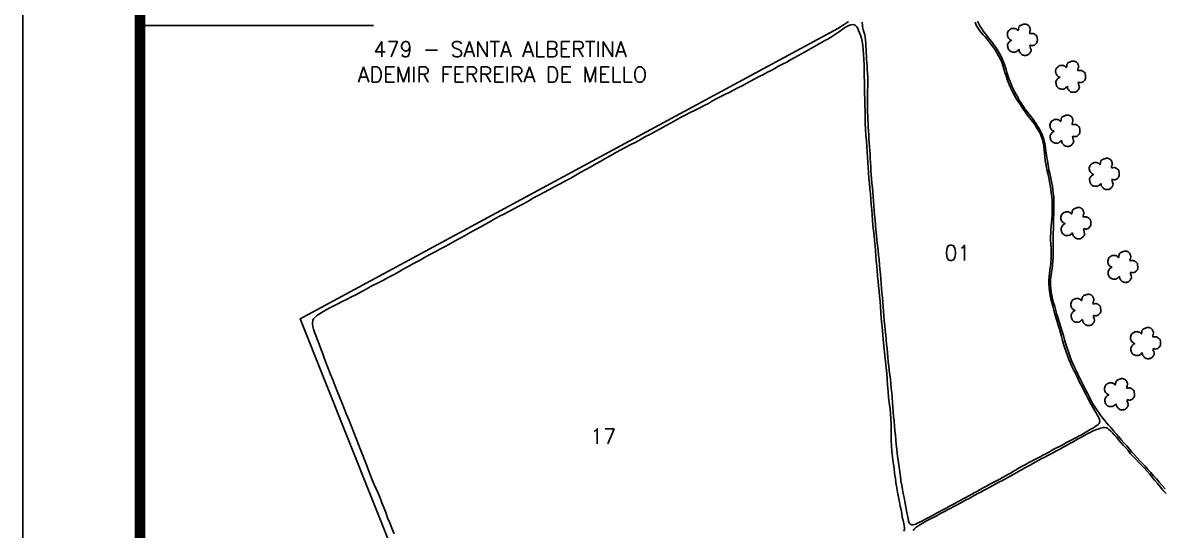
# Model space of a CAD drawing. Header units: feet. Extents: x 739246 to 742396, y 7802787 to 7807242.
# Drawn here: x 739246 to 740706, y 7805755 to 7806403 of the extents above; entities that cross this region are included whole.
import ezdxf
from ezdxf.enums import TextEntityAlignment as Align

# ---------------------------------------------------------------- set-up
doc = ezdxf.new("R2010")
doc.units = ezdxf.units.FT
doc.header["$MEASUREMENT"] = 0
doc.linetypes.add('CONTINUO', pattern=[0])
doc.linetypes.add('LIN0', pattern=[0])
doc.layers.add('0114000050', color=1, linetype='Continuous', lineweight=25)
for name, color, linetype in [('0114000050001', 5, 'Continuous'), ('0114000050003', 5, 'Continuous'), ('0114000050017', 5, 'Continuous'), ('CONFRONTANTES', 7, 'Continuous'), ('MALHA', 8, 'Continuous'), ('MARGEM', 5, 'Continuous'), ('MATO', 94, 'Continuous'), ('TEXTO', 7, 'Continuous')]:
    doc.layers.add(name, color=color, linetype=linetype)
doc.styles.add('Simplex', font='simplex.shx')

# ---------------------------------------------------------------- blocks, each defined once
blk = doc.blocks.new('ARVORE')
at = {"layer": 'MATO', "linetype": 'CONTINUO'}
blk.add_lwpolyline([(741478.5, 7804819.6), (741477.5, 7804818.7), (741476.3, 7804817.7), (741475, 7804816.7), (741473.6, 7804816.3), (741472.1, 7804816.2), (741470.6, 7804816.2), (741469.5, 7804816.5), (741468.4, 7804816.9), (741467.5, 7804817.4), (741466.7, 7804818.1), (741465.9, 7804818.8), (741465.3, 7804819.6), (741464.9, 7804820.4), (741464.6, 7804821.2), (741464.4, 7804822.1), (741464.2, 7804823.3), (741464.1, 7804824.6), (741464.1, 7804825.8), (741464.4, 7804826.7), (741464.9, 7804827.4), (741465.3, 7804828.1), (741465.7, 7804828.7), (741466.1, 7804829.3), (741466.6, 7804829.8), (741467.6, 7804830.5), (741468.5, 7804831), (741469.1, 7804831.5), (741468.8, 7804831.7), (741468.2, 7804831.9), (741467.5, 7804832), (741467, 7804832.4), (741466.5, 7804832.8), (741465.9, 7804833.4), (741465.2, 7804834.2), (741464.6, 7804835.2), (741464.1, 7804836.3), (741463.8, 7804837.4), (741463.7, 7804838.6), (741463.7, 7804839.8), (741464.1, 7804841.1), (741464.5, 7804842.3), (741465.1, 7804843.4), (741465.5, 7804844), (741465.9, 7804844.4), (741466.5, 7804844.7), (741467.3, 7804845.3), (741468.1, 7804845.8), (741469.1, 7804846.3), (741470, 7804846.5), (741470.9, 7804846.6), (741471.8, 7804846.7), (741472.5, 7804846.6), (741473.3, 7804846.5), (741473.9, 7804846.4), (741474.5, 7804846.2), (741475.1, 7804845.9), (741475.6, 7804845.6), (741476.3, 7804844.8), (741477, 7804844.2), (741477.5, 7804843.9), (741477.8, 7804844.8), (741478, 7804845.9), (741478.1, 7804847.1), (741478.2, 7804847.6), (741478.3, 7804848), (741478.5, 7804848.4), (741478.9, 7804849), (741479.4, 7804849.6), (741479.9, 7804850.1), (741480.6, 7804850.4), (741481.3, 7804850.7), (741482, 7804850.9), (741482.7, 7804851.2), (741483.4, 7804851.5), (741484.1, 7804851.8), (741484.8, 7804851.9), (741485.6, 7804852), (741486.3, 7804852), (741487.1, 7804852), (741487.8, 7804851.9), (741488.5, 7804851.7), (741489.1, 7804851.5), (741489.7, 7804851.1), (741490.3, 7804850.8), (741490.7, 7804850.4), (741491.2, 7804849.9), (741491.6, 7804849.4), (741492, 7804848.7), (741492.4, 7804847.9), (741492.7, 7804847.1), (741493, 7804846.4), (741493.1, 7804845.6), (741493.2, 7804844.6), (741492.7, 7804843), (741492.3, 7804841.4), (741492.1, 7804840.1), (741492.9, 7804839.9), (741494, 7804840), (741495.3, 7804840.2), (741496.2, 7804840.1), (741497, 7804839.9), (741497.8, 7804839.6), (741498.7, 7804839), (741499.6, 7804838.3), (741500.3, 7804837.6), (741500.9, 7804837.3), (741501.3, 7804836.9), (741501.6, 7804836.1), (741501.9, 7804834.1), (741502.1, 7804832), (741502, 7804829.9), (741501.6, 7804828.7), (741501.1, 7804827.8), (741500.5, 7804827.2), (741499.9, 7804826.4), (741499.3, 7804825.8), (741498.5, 7804825.3), (741497.5, 7804824.9), (741496.4, 7804824.6), (741495.3, 7804824.5), (741494.2, 7804824.8), (741493.2, 7804825), (741492.6, 7804824.7), (741492.9, 7804823), (741493.5, 7804821), (741494.1, 7804819), (741494, 7804817.9), (741493.8, 7804817.2), (741493.4, 7804816.5), (741492.9, 7804815.7), (741492.3, 7804814.9), (741491.7, 7804814.2), (741491.1, 7804813.6), (741490.5, 7804813.1), (741489.9, 7804812.7), (741489.1, 7804812.4), (741488.2, 7804812.2), (741487.3, 7804812.1), (741486.4, 7804812.1), (741485.5, 7804812.1), (741484.7, 7804812.2), (741484, 7804812.3), (741483.4, 7804812.5), (741482.8, 7804812.8), (741482, 7804813.4), (741481.3, 7804814.2), (741480.6, 7804815), (741480, 7804815.6), (741479.4, 7804816.2), (741479, 7804816.9), (741478.9, 7804818), (741478.7, 7804819), (741478.6, 7804819.9)], dxfattribs=at)

msp = doc.modelspace()

# ---------------------------------------------------------------- linework, layer by layer
at = {"layer": '0114000050', "linetype": 'ByBlock'}
for points in [[(740302.3, 7806405), (740299.3, 7806403.1), (740296.7, 7806401.4), (740294.6, 7806400.2), (740293.5, 7806399.4), (740292.7, 7806398.9), (740291, 7806397.8), (740289.4, 7806396.7), (739600.4, 7806025.1), (739819.6, 7805476.8)], [(740707.3, 7805807.3), (740703.7, 7805811.6), (740699.9, 7805815.8), (740696.2, 7805820.1), (740692.6, 7805824.3), (740689, 7805828.4), (740685.4, 7805832.4), (740681.9, 7805836.3), (740678.5, 7805839.9), (740675.1, 7805843.5), (740671.8, 7805847.1), (740668.3, 7805850.8), (740665, 7805854.4), (740661.7, 7805858.3), (740658.2, 7805862.3), (740654.6, 7805866.3), (740651, 7805870.3), (740647.7, 7805874.2), (740644.6, 7805878), (740641.4, 7805881.7), (740638.2, 7805885.3), (740635.1, 7805888.7), (740632.4, 7805891.9), (740629.8, 7805895.2), (740627.3, 7805898.2), (740624.9, 7805901.6), (740622.4, 7805905), (740619.9, 7805908.7), (740617.4, 7805912.5), (740615, 7805916.4), (740612.8, 7805920.5), (740610.6, 7805924.7), (740608.4, 7805928.8), (740606.3, 7805932.9), (740604.4, 7805937), (740602.2, 7805941.2), (740600.1, 7805945.5), (740597.9, 7805949.9), (740595.7, 7805954.3), (740593.5, 7805958.7), (740591.3, 7805963.3), (740589.1, 7805967.9), (740587.2, 7805972.6), (740585.4, 7805977.5), (740583.6, 7805982.5), (740581.9, 7805987.5), (740580.3, 7805992.7), (740578.7, 7805998), (740577.2, 7806003.4), (740575.6, 7806008.9), (740573.9, 7806014.4), (740572.2, 7806019.9), (740570.5, 7806025.4), (740568.9, 7806030.5), (740567.4, 7806035.6), (740566.1, 7806040.5), (740564.7, 7806045.4), (740563.5, 7806050.1), (740562.6, 7806054.7), (740561.8, 7806059.2), (740561.3, 7806063.5), (740560.9, 7806067.6), (740560.7, 7806071.9), (740560.8, 7806076.2), (740561.4, 7806080.5), (740562, 7806084.9), (740562.7, 7806089.3), (740563.2, 7806093.8), (740563.7, 7806098.5), (740564, 7806103.1), (740564.2, 7806107.6), (740564.3, 7806112.2), (740564.2, 7806117), (740564.1, 7806121.6), (740564.1, 7806126), (740564.2, 7806130.5), (740564.2, 7806135), (740564.4, 7806139.8), (740564.5, 7806144.7), (740564.7, 7806149.6), (740564.7, 7806154.5), (740564.9, 7806159.1), (740565.1, 7806163.5), (740565.2, 7806167.8), (740565.2, 7806172.2), (740565.1, 7806176.8), (740564.8, 7806181.4), (740564.3, 7806185.8), (740563.8, 7806190.1), (740563.2, 7806194.4), (740562.5, 7806198.5), (740561.7, 7806202.6), (740560.8, 7806206.8), (740559.8, 7806211), (740558.7, 7806215.2), (740558, 7806219.3), (740557.3, 7806223.4), (740556.7, 7806227.2), (740556.2, 7806230.9), (740555.5, 7806234.8), (740554.9, 7806238.8), (740554.4, 7806242.8), (740553.9, 7806246.8), (740553.1, 7806250.7), (740552.1, 7806254.4), (740551.1, 7806258), (740549.8, 7806261.5), (740548.1, 7806264.9), (740546.2, 7806268.3), (740544.2, 7806271.5), (740542.2, 7806274.9), (740539.9, 7806278.1), (740537.5, 7806281.3), (740535, 7806284.4), (740532.6, 7806287.4), (740530.3, 7806290.5), (740528.1, 7806293.6), (740526, 7806296.5), (740524.1, 7806299.4), (740522.3, 7806302.2), (740520.4, 7806305.2), (740518.8, 7806308.5), (740517, 7806311.7), (740515.1, 7806315), (740513.4, 7806318.4), (740511.8, 7806321.8), (740510.2, 7806325.2), (740509, 7806328.6), (740507.4, 7806332.5), (740506.2, 7806336.2), (740505, 7806339.9), (740503.9, 7806343.7), (740502.7, 7806347.5), (740501.5, 7806351.6), (740499.7, 7806355.5), (740497.9, 7806359.5), (740495.9, 7806363.4), (740493.7, 7806367.4), (740491.2, 7806371.5), (740488.3, 7806375.5), (740485.5, 7806379.2), (740482.7, 7806382.6), (740480.1, 7806386), (740477.4, 7806389.3), (740474.9, 7806392.5), (740472.8, 7806395.6), (740470.9, 7806398.9), (740469, 7806402.2), (740467.2, 7806405.7)]]:
    msp.add_lwpolyline(points, dxfattribs=at)
at = {"layer": '0114000050001', "linetype": 'ByBlock', "elevation": 548.4}
msp.add_lwpolyline([(740319.9, 7806404.5), (740319.7, 7806403), (740320, 7806401.4), (740320.2, 7806398.3), (740320.9, 7806395), (740322, 7806391.8), (740323.1, 7806388.3), (740323.7, 7806384.8), (740324.1, 7806381.2), (740324.4, 7806377.4), (740324.6, 7806373.3), (740324.9, 7806369.2), (740325, 7806365), (740325.1, 7806360.8), (740325.4, 7806356.7), (740325.7, 7806352.4), (740326, 7806348), (740326.3, 7806343.6), (740326.6, 7806339.1), (740326.8, 7806334.5), (740327.1, 7806330.1), (740327.2, 7806325.8), (740327, 7806321.6), (740326.7, 7806317.3), (740326.6, 7806313), (740326.4, 7806308.5), (740326.4, 7806303.7), (740326.4, 7806298.9), (740326.5, 7806294.2), (740326.6, 7806289.4), (740326.8, 7806284.5), (740327.1, 7806279.8), (740327.3, 7806275.1), (740327.5, 7806270.1), (740327.8, 7806265.2), (740328.1, 7806260.2), (740328.4, 7806255.2), (740328.8, 7806250.3), (740329.2, 7806245.3), (740329.6, 7806240.3), (740329.8, 7806235.3), (740330.1, 7806230), (740330.4, 7806224.8), (740330.7, 7806219.6), (740331, 7806214.5), (740331.3, 7806209.4), (740331.8, 7806204), (740332.3, 7806198.3), (740332.9, 7806192.5), (740333.4, 7806186.8), (740333.9, 7806181.1), (740334.3, 7806175.3), (740334.8, 7806169.5), (740335.3, 7806163.4), (740335.7, 7806157.4), (740336.2, 7806151.2), (740336.7, 7806144.9), (740337.4, 7806138.5), (740338, 7806132), (740338.7, 7806125.5), (740339.3, 7806119.1), (740340, 7806112.8), (740340.7, 7806106.5), (740341.3, 7806100.4), (740341.9, 7806094.4), (740342.5, 7806088.3), (740343.1, 7806082.2), (740343.6, 7806076.1), (740344.1, 7806070.2), (740344.5, 7806064.2), (740345.1, 7806058.3), (740345.6, 7806052.3), (740346.1, 7806046.3), (740346.5, 7806040.4), (740347, 7806034.4), (740347.5, 7806028.3), (740348.1, 7806022.3), (740348.7, 7806016.2), (740349.3, 7806010.1), (740350.1, 7806004.1), (740350.6, 7805998.3), (740351, 7805992.6), (740351.6, 7805986.9), (740352.2, 7805981.3), (740352.7, 7805975.7), (740353.2, 7805970.1), (740353.8, 7805964.4), (740354.4, 7805958.8), (740355.1, 7805953.2), (740355.8, 7805947.6), (740356.3, 7805941.9), (740356.8, 7805936.2), (740357.5, 7805930.3), (740358.1, 7805924.2), (740358.5, 7805918.1), (740359, 7805912.1), (740359.5, 7805906.1), (740360, 7805900), (740360.5, 7805894), (740361, 7805888), (740361.6, 7805882), (740362.3, 7805876.1), (740362.8, 7805870), (740363.3, 7805864.1), (740363.9, 7805858.3), (740364.5, 7805852.6), (740365.3, 7805846.9), (740366.2, 7805841.1), (740367, 7805835.2), (740367.8, 7805829.2), (740368.7, 7805823.3), (740369.4, 7805817.6), (740370.3, 7805812.1), (740371.4, 7805806.7), (740372.4, 7805801.4), (740373.4, 7805796.3), (740374.3, 7805791.2), (740375.3, 7805786.5), (740376.1, 7805781.9), (740376.9, 7805777.4), (740377.8, 7805773.3), (740378.5, 7805769.5), (740379.2, 7805766.4), (740379.8, 7805764.2), (740380.7, 7805762.8), (740381.8, 7805761.9), (740382.9, 7805761.4), (740384.3, 7805761.3), (740386.1, 7805761.7), (740388.2, 7805762.4), (740390.6, 7805763.6), (740390.6, 7805763.6), (740393.2, 7805764.9), (740396, 7805766.3), (740398.9, 7805767.9), (740401.9, 7805769.4), (740405, 7805771), (740408.2, 7805772.7), (740411.5, 7805774.4), (740414.9, 7805776.2), (740418.1, 7805777.9), (740421.3, 7805779.6), (740424.5, 7805781.3), (740428, 7805783.2), (740431.4, 7805785.1), (740434.9, 7805786.9), (740438.4, 7805788.8), (740441.8, 7805790.7), (740445.3, 7805792.6), (740448.8, 7805794.5), (740452.5, 7805796.5), (740456.1, 7805798.5), (740459.9, 7805800.6), (740463.7, 7805802.7), (740467.3, 7805804.7), (740470.9, 7805806.8), (740474.7, 7805808.9), (740478.8, 7805811.1), (740483, 7805813.4), (740487.3, 7805815.6), (740491.5, 7805817.8), (740495.7, 7805820), (740499.5, 7805822.1), (740503.3, 7805824.2), (740507, 7805826.2), (740510.5, 7805828.1), (740513.5, 7805829.9), (740516.1, 7805831.5), (740518.5, 7805832.9), (740520.8, 7805834.2), (740523.1, 7805835.5), (740525.3, 7805836.7), (740527.5, 7805837.8), (740529.7, 7805839), (740531.8, 7805840.2), (740533.8, 7805841.4), (740536, 7805842.6), (740538.2, 7805843.8), (740540.6, 7805845.1), (740543.1, 7805846.3), (740545.8, 7805847.6), (740548.3, 7805849), (740551, 7805850.4), (740553.7, 7805851.8), (740556.4, 7805853.3), (740559.3, 7805854.9), (740562.2, 7805856.5), (740565.2, 7805858.1), (740568.4, 7805859.8), (740571.6, 7805861.4), (740574.6, 7805863), (740577.8, 7805864.8), (740581.1, 7805866.6), (740584.5, 7805868.4), (740587.9, 7805870.1), (740590.9, 7805871.7), (740593.8, 7805873.3), (740596.6, 7805874.8), (740599.5, 7805876.3), (740602.4, 7805878), (740605.3, 7805879.7), (740608.1, 7805881.3), (740610.8, 7805882.8), (740613.3, 7805884.2), (740615.7, 7805885.7), (740618.1, 7805887.1), (740620, 7805888.5), (740621.6, 7805889.8), (740622.8, 7805891.2), (740623.5, 7805892.5), (740624, 7805893.6), (740623.5, 7805896.1), (740622.7, 7805898.1), (740621.8, 7805900), (740620.6, 7805902.1), (740619.1, 7805904.5), (740617.6, 7805907.1), (740615.8, 7805910.1), (740614.1, 7805913.2), (740612.1, 7805916.7), (740610, 7805920.6), (740608, 7805924.5), (740605.9, 7805928.4), (740603.9, 7805932.4), (740601.9, 7805936.3), (740599.9, 7805940.1), (740598, 7805943.9), (740596.1, 7805947.7), (740594.3, 7805951.7), (740592.3, 7805955.8), (740590.2, 7805959.8), (740588.1, 7805964), (740586.2, 7805968.4), (740584.3, 7805973.1), (740582.6, 7805977.8), (740580.9, 7805982.5), (740579.2, 7805987.4), (740577.5, 7805992.3), (740575.9, 7805997.3), (740574.6, 7806002.1), (740573.4, 7806006.8), (740572.1, 7806011.6), (740570.7, 7806016.6), (740569.2, 7806021.6), (740567.7, 7806026.6), (740566.4, 7806031.4), (740565, 7806036.2), (740563.6, 7806041), (740562.3, 7806045.7), (740561.1, 7806050.5), (740560.1, 7806055.3), (740559.4, 7806060.1), (740558.9, 7806064.8), (740558.6, 7806069.3), (740558.6, 7806073.9), (740559, 7806078.5), (740559.4, 7806083.2), (740560, 7806087.7), (740560.7, 7806092.2), (740561.1, 7806096.7), (740561.5, 7806101.5), (740561.7, 7806106.3), (740561.7, 7806111.2), (740561.4, 7806116.1), (740561.1, 7806120.9), (740560.9, 7806125.6), (740560.9, 7806130.1), (740561, 7806134.6), (740561.3, 7806139), (740561.6, 7806143.5), (740562.1, 7806148), (740562.4, 7806152.7), (740562.7, 7806157.5), (740562.9, 7806162.3), (740563, 7806167), (740563, 7806171.7), (740562.7, 7806176.5), (740562.3, 7806181.2), (740561.7, 7806185.9), (740561, 7806190.8), (740560.3, 7806195.6), (740559.5, 7806200.4), (740558.6, 7806205.1), (740557.6, 7806209.7), (740556.5, 7806214.1), (740555.5, 7806218.6), (740554.6, 7806223.1), (740554, 7806227.5), (740553.5, 7806231.9), (740553.2, 7806236.4), (740552.8, 7806241), (740552.2, 7806245.6), (740551.3, 7806250), (740550.3, 7806254.3), (740549, 7806258.4), (740547.3, 7806262.3), (740545.1, 7806266.1), (740542.9, 7806269.7), (740540.6, 7806273.3), (740538.1, 7806276.7), (740535.6, 7806279.9), (740533.1, 7806283.1), (740530.6, 7806286.3), (740528.2, 7806289.7), (740525.9, 7806293), (740523.7, 7806296.4), (740521.4, 7806299.7), (740519, 7806303.1), (740516.9, 7806306.7), (740514.8, 7806310.5), (740512.7, 7806314.5), (740510.7, 7806318.4), (740508.8, 7806322.5), (740506.9, 7806326.7), (740505.3, 7806331.2), (740503.8, 7806335.6), (740502.5, 7806340.1), (740501.1, 7806344.5), (740499.7, 7806348.8), (740498.3, 7806353.2), (740496.5, 7806357.4), (740494.3, 7806361.4), (740492.1, 7806365.1), (740489.9, 7806368.8), (740487.3, 7806372.3), (740484.7, 7806375.8), (740482.2, 7806379.1), (740479.7, 7806382.4), (740477.1, 7806385.4), (740474.4, 7806388.2), (740472.1, 7806391), (740469.7, 7806393.8), (740467.7, 7806397.1), (740465.8, 7806400.6), (740464.2, 7806404.4)], dxfattribs=at)
at = {"layer": '0114000050003', "linetype": 'ByBlock'}
msp.add_lwpolyline([(740384.9, 7805754.4), (740386.3, 7805756.1), (740388.4, 7805758), (740390.8, 7805759.8), (740393.6, 7805761.5), (740396.7, 7805763.3), (740399.8, 7805765.2), (740403.1, 7805766.9), (740406.4, 7805768.7), (740409.8, 7805770.4), (740413.4, 7805772.2), (740417.2, 7805774.1), (740421, 7805776.2), (740425.1, 7805778.4), (740429.1, 7805780.5), (740433.1, 7805782.7), (740437.1, 7805784.8), (740441.1, 7805786.9), (740445, 7805789), (740448.9, 7805791.1), (740452.7, 7805793.2), (740456.5, 7805795.3), (740460.2, 7805797.3), (740463.8, 7805799.3), (740467.7, 7805801.4), (740471.4, 7805803.4), (740475.2, 7805805.5), (740479.2, 7805807.6), (740483.2, 7805809.8), (740487.1, 7805811.8), (740490.9, 7805813.9), (740494.8, 7805816), (740498.6, 7805817.9), (740502.4, 7805820), (740506.1, 7805822.1), (740510, 7805824.2), (740513.7, 7805826.3), (740517.5, 7805828.5), (740521.2, 7805830.4), (740524.6, 7805832.4), (740528, 7805834.2), (740531.3, 7805836), (740534.6, 7805837.8), (740538.1, 7805839.7), (740541.8, 7805841.8), (740545.7, 7805844), (740549.6, 7805846.1), (740553.4, 7805848), (740557.5, 7805850.2), (740561.5, 7805852.3), (740565.3, 7805854.4), (740569.4, 7805856.6), (740573.5, 7805858.8), (740577.1, 7805860.7), (740580.4, 7805862.4), (740583.4, 7805864), (740586.5, 7805865.7), (740589.8, 7805867.6), (740593.2, 7805869.6), (740596.3, 7805871.3), (740599.4, 7805873), (740602.6, 7805874.7), (740605.7, 7805876.5), (740608.6, 7805878.1), (740611.6, 7805879.7), (740614.6, 7805881.2), (740617.3, 7805882.5), (740620, 7805883.5), (740622.5, 7805884.3), (740624.7, 7805885.1), (740626.8, 7805885.6), (740628.4, 7805886), (740630, 7805886), (740632.3, 7805885.7), (740633.7, 7805885.2), (740635.5, 7805883.5), (740637.7, 7805881.6), (740639.9, 7805879.3), (740642.3, 7805876.5), (740645, 7805873.4), (740647.9, 7805870), (740650.8, 7805866.6), (740653.7, 7805863.3), (740656.5, 7805860.2), (740660, 7805856.6), (740663.3, 7805852.4), (740666.7, 7805849), (740670.1, 7805845.3), (740673.5, 7805841.6), (740677, 7805837.8), (740680.4, 7805834.3), (740683.8, 7805830.7), (740687.3, 7805826.8), (740690.6, 7805822.8), (740694, 7805818.5), (740697.7, 7805814.1), (740701.5, 7805809.8), (740705.1, 7805805.5), (740708.7, 7805801.4)], dxfattribs=at)
at = {"layer": '0114000050017', "elevation": 553.9}
msp.add_lwpolyline([(740372.8, 7805753.5), (740373.7, 7805755.1), (740374, 7805757.4), (740373.6, 7805760.2), (740373, 7805763.6), (740372.1, 7805767), (740371.1, 7805771.2), (740370.3, 7805775.8), (740369.5, 7805780.5), (740368.5, 7805785.5), (740367.4, 7805790.6), (740366.6, 7805794.7), (740364.9, 7805803.4), (740363.7, 7805810.9), (740363, 7805815.3), (740362.2, 7805820.7), (740361.3, 7805827), (740360.5, 7805833.8), (740359.5, 7805841.1), (740358.7, 7805848.6), (740357.9, 7805855.8), (740357.3, 7805862.5), (740356.8, 7805869.2), (740356.7, 7805876), (740356.9, 7805882.9), (740356.9, 7805889.9), (740356.6, 7805896.8), (740356.1, 7805903.6), (740355.4, 7805910.4), (740354.5, 7805917.3), (740353.6, 7805924.5), (740352.8, 7805932.1), (740352.2, 7805939.9), (740351.6, 7805947.7), (740351.1, 7805955.1), (740350.5, 7805962.6), (740349.6, 7805970.3), (740348.7, 7805978), (740347.7, 7805985.9), (740346.9, 7805993.8), (740345.6, 7806010), (740345.1, 7806018.1), (740344.2, 7806025.8), (740343.5, 7806033.2), (740343, 7806040.3), (740342.6, 7806047.1), (740342, 7806053.7), (740341.3, 7806060.1), (740340.7, 7806066.6), (740340, 7806073.2), (740339.4, 7806079.7), (740338.9, 7806086.1), (740338.3, 7806092.4), (740337.7, 7806098.8), (740337.2, 7806105.3), (740336.8, 7806111.8), (740336.2, 7806118.4), (740335.6, 7806124.9), (740334.9, 7806131.3), (740334.2, 7806137.9), (740333.6, 7806144.4), (740332.9, 7806151.1), (740332.4, 7806157.7), (740331.9, 7806164.4), (740331.3, 7806171.1), (740330.8, 7806178), (740330.3, 7806184.8), (740329.6, 7806191.5), (740329, 7806198.2), (740328.3, 7806205), (740327.8, 7806211.7), (740327.4, 7806218.4), (740326.9, 7806225), (740326.5, 7806231.7), (740326.1, 7806238.5), (740325.6, 7806245.5), (740325.1, 7806252.7), (740324.5, 7806260), (740323.9, 7806267.4), (740323.5, 7806274.9), (740323.4, 7806282.5), (740323.4, 7806290.2), (740323.3, 7806298), (740323, 7806305.7), (740322.7, 7806313.3), (740322.6, 7806320.8), (740322.6, 7806328.2), (740322.4, 7806335.6), (740322.3, 7806342.7), (740322.1, 7806349.6), (740321.8, 7806356.4), (740321.6, 7806362.9), (740321.2, 7806369.1), (740320.6, 7806374.8), (740319.8, 7806379.6), (740318.8, 7806383.7), (740317.7, 7806387.5), (740316.5, 7806390.9), (740315.2, 7806393.8), (740314.1, 7806396.2), (740312.8, 7806398.3), (740311.2, 7806400), (740309.4, 7806401), (740307.5, 7806401.3), (740305.3, 7806401.1), (740302.8, 7806400.2), (740300.2, 7806398.9), (740297.3, 7806397.2), (740294.2, 7806394.9), (740290.8, 7806392.5), (740287.1, 7806389.9), (740283.1, 7806387.3), (740279.4, 7806384.8), (740275.9, 7806382.7), (740272.1, 7806380.7), (740267.8, 7806378.5), (740255.1, 7806371.2), (740251, 7806369), (740246.7, 7806366.6), (740242.1, 7806364), (740237.5, 7806361.4), (740232.9, 7806358.8), (740228.2, 7806356), (740223.2, 7806353.3), (740218, 7806350.6), (740212.7, 7806347.9), (740207.8, 7806345.2), (740203.2, 7806342.7), (740198.4, 7806340.2), (740193.3, 7806337.5), (740187.9, 7806334.8), (740182.3, 7806332), (740176.9, 7806329), (740171.5, 7806325.9), (740166.2, 7806323.1), (740160.7, 7806320.5), (740155.2, 7806317.5), (740149.6, 7806314.5), (740144.2, 7806311.8), (740138.9, 7806309.2), (740133.6, 7806306.6), (740128.4, 7806303.7), (740123.1, 7806300.5), (740117.6, 7806297.6), (740112, 7806294.8), (740106, 7806291.8), (740099.7, 7806288.6), (740093.4, 7806285.5), (740087.2, 7806282.2), (740081.3, 7806279.1), (740075.3, 7806275.5), (740068.9, 7806272), (740062.3, 7806268.5), (740055.6, 7806264.8), (740048.8, 7806261.3), (740042.3, 7806257.9), (740036.1, 7806254.3), (740030, 7806250.8), (740023.7, 7806247.7), (740017.4, 7806244.5), (740011, 7806241.1), (740004.6, 7806237.5), (739998.2, 7806233.8), (739991.8, 7806230.3), (739985.4, 7806226.6), (739979.1, 7806223), (739972.6, 7806219.5), (739966.1, 7806216), (739959.6, 7806212.4), (739953.2, 7806208.7), (739946.8, 7806205), (739940.3, 7806201.3), (739933.5, 7806197.7), (739926.5, 7806194.1), (739919.5, 7806190.3), (739912.6, 7806186.6), (739905.8, 7806182.9), (739899.3, 7806179.5), (739893.3, 7806176), (739887.1, 7806172.5), (739880.6, 7806168.9), (739874, 7806165.4), (739867.4, 7806162.1), (739861.1, 7806158.9), (739855, 7806155.7), (739849, 7806152.5), (739843.1, 7806149.1), (739837, 7806145.6), (739830.9, 7806142.2), (739824.6, 7806138.7), (739818.1, 7806135.2), (739811.6, 7806131.6), (739805.2, 7806128.1), (739799.1, 7806124.6), (739793.1, 7806121.2), (739786.9, 7806117.8), (739780.2, 7806114.3), (739773.5, 7806110.7), (739766.6, 7806107.1), (739759.8, 7806103.4), (739753.1, 7806099.6), (739746.4, 7806096), (739739.8, 7806092.4), (739733.3, 7806088.7), (739726.7, 7806085), (739720.1, 7806081.3), (739713.3, 7806077.6), (739706.4, 7806074), (739699.4, 7806070.4), (739692.5, 7806066.9), (739685.9, 7806063.4), (739679.3, 7806059.8), (739672.7, 7806056.2), (739666.1, 7806052.9), (739659.7, 7806049.6), (739653.5, 7806046.5), (739647.8, 7806043.8), (739642.9, 7806041.3), (739638.4, 7806039.1), (739634.5, 7806036.8), (739630.7, 7806034.6), (739627.3, 7806032.5), (739624.1, 7806030.6), (739621.3, 7806028.6), (739619.2, 7806026.7), (739617.7, 7806024.7), (739616.7, 7806022.6), (739616.2, 7806020.4), (739616.2, 7806018.1), (739616.7, 7806015.3), (739617.5, 7806011.9), (739618.8, 7806008), (739620.6, 7806003.4), (739622.7, 7805998.2), (739624.8, 7805992.5), (739627.1, 7805986.4), (739629.4, 7805980), (739631.9, 7805973.6), (739634.3, 7805967.1), (739636.8, 7805960.6), (739639.5, 7805953.9), (739642.2, 7805947), (739645.1, 7805939.9), (739647.9, 7805932.6), (739650.8, 7805925.2), (739653.8, 7805917.7), (739656.9, 7805910.1), (739660, 7805902.4), (739663.1, 7805894.8), (739666.2, 7805887.1), (739669.3, 7805879.4), (739672.3, 7805871.7), (739675.3, 7805864.1), (739678.2, 7805856.6), (739681, 7805849.3), (739683.7, 7805842.5), (739686.3, 7805836.1), (739688.6, 7805830.1), (739690.8, 7805824.4), (739692.9, 7805818.8), (739695.4, 7805813.2), (739697.9, 7805807.6), (739700.4, 7805801.8), (739702.8, 7805795.8), (739705.2, 7805789.7), (739707.6, 7805783.5), (739710, 7805777.1), (739712.5, 7805770.6), (739715.2, 7805763.9), (739718, 7805757), (739720.8, 7805749.9)], dxfattribs=at)
at = {"layer": 'MALHA'}
msp.add_lwpolyline([(739395.7, 7806400), (739694.5, 7806400)], dxfattribs=at)
at = {"layer": 'MARGEM', "color": 174, "linetype": 'LIN0'}
msp.add_line((739245.7, 7802786.7), (739245.7, 7807241.7), dxfattribs=at)
msp.add_line((739245.7, 7802786.7), (739245.7, 7807241.7), dxfattribs=at)
at = {"layer": 'MARGEM', "color": 174, "linetype": 'LIN0', "flags": 128}
msp.add_lwpolyline([(742395.7, 7802786.7), (742395.7, 7807241.7), (739245.7, 7807241.7), (739245.7, 7802786.7)], close=True, dxfattribs=at)
at = {"layer": 'MARGEM', "color": 174, "linetype": 'LIN0', "const_width": 13.6, "flags": 128}
msp.add_lwpolyline([(742245.7, 7803288.3), (742245.7, 7807091.7), (739395.7, 7807091.7), (739395.7, 7803288.3)], close=True, dxfattribs=at)

# ---------------------------------------------------------------- block references
at = {"layer": 'MATO', "linetype": 'ByBlock'}
for p in [(-958.2, 1549.8), (-896.4, 1502.5), (-903.7, 1433.4), (-853.3, 1378.2), (-889.7, 1315.2), (-829.7, 1259.4), (-877, 1204.3), (-800.6, 1161.8), (-833.9, 1096.4)]:
    msp.add_blockref('ARVORE', p, dxfattribs=at)

# ---------------------------------------------------------------- texts
at = {"layer": 'CONFRONTANTES', "color": 7, "linetype": 'Continuous', "style": 'Simplex'}
for s, p in [('479 - SANTA ALBERTINA ', (739694.3, 7806360)), ('ADEMIR FERREIRA DE MELLO', (739674.3, 7806327.5))]:
    msp.add_text(s, height=19.5, dxfattribs=at).set_placement(p)
at = {"layer": 'TEXTO', "linetype": 'Continuous', "style": 'Simplex'}
msp.add_text('01', height=19.5, dxfattribs=at).set_placement((740458.4, 7806099.5), align=Align.RIGHT)
msp.add_text('17', height=19.5, dxfattribs=at).set_placement((739988.3, 7805859), align=Align.BOTTOM_CENTER)

doc.saveas('drawing.dxf')
